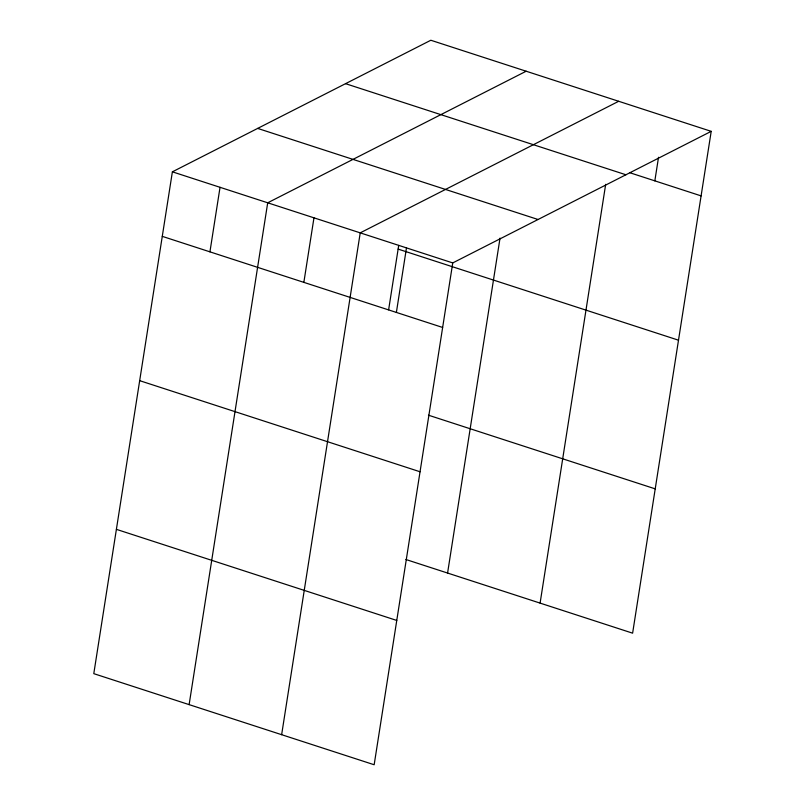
<?xml version="1.0" encoding="UTF-8"?>
<svg xmlns="http://www.w3.org/2000/svg" width="805" height="805" viewBox="0 0 805 805"><rect width="100%" height="100%" fill="white"/><g stroke="black" fill="none" stroke-linecap="round" stroke-linejoin="round"><path stroke-width="1.21" d="M711.207 131.346L430.836 40.25L172.381 171.827L93.793 673.654L374.164 764.75L452.752 262.923L711.207 131.346L632.619 633.173L405.871 559.495M209.934 251.844L220.037 187.313M189.125 704.627L267.703 202.8L526.158 71.222M303.857 282.364L313.97 217.833M281.639 734.683L360.227 232.856L618.683 101.289M388.624 309.804L398.706 245.394M396.382 312.431L406.485 247.89M447.58 573.049L500.026 238.129M540.095 603.116L605.682 184.325M654.837 180.853L658.53 157.277M629.933 172.763L701.105 195.887M345.546 83.67L625.918 174.766M257.67 128.408L538.042 219.503M172.381 171.827L452.752 262.923M398.133 249.097L678.504 340.193M162.268 236.358L442.639 327.464M428.471 415.199L655.22 488.866M139.678 380.664L420.049 471.77M116.393 529.348L396.764 620.444"/></g></svg>
